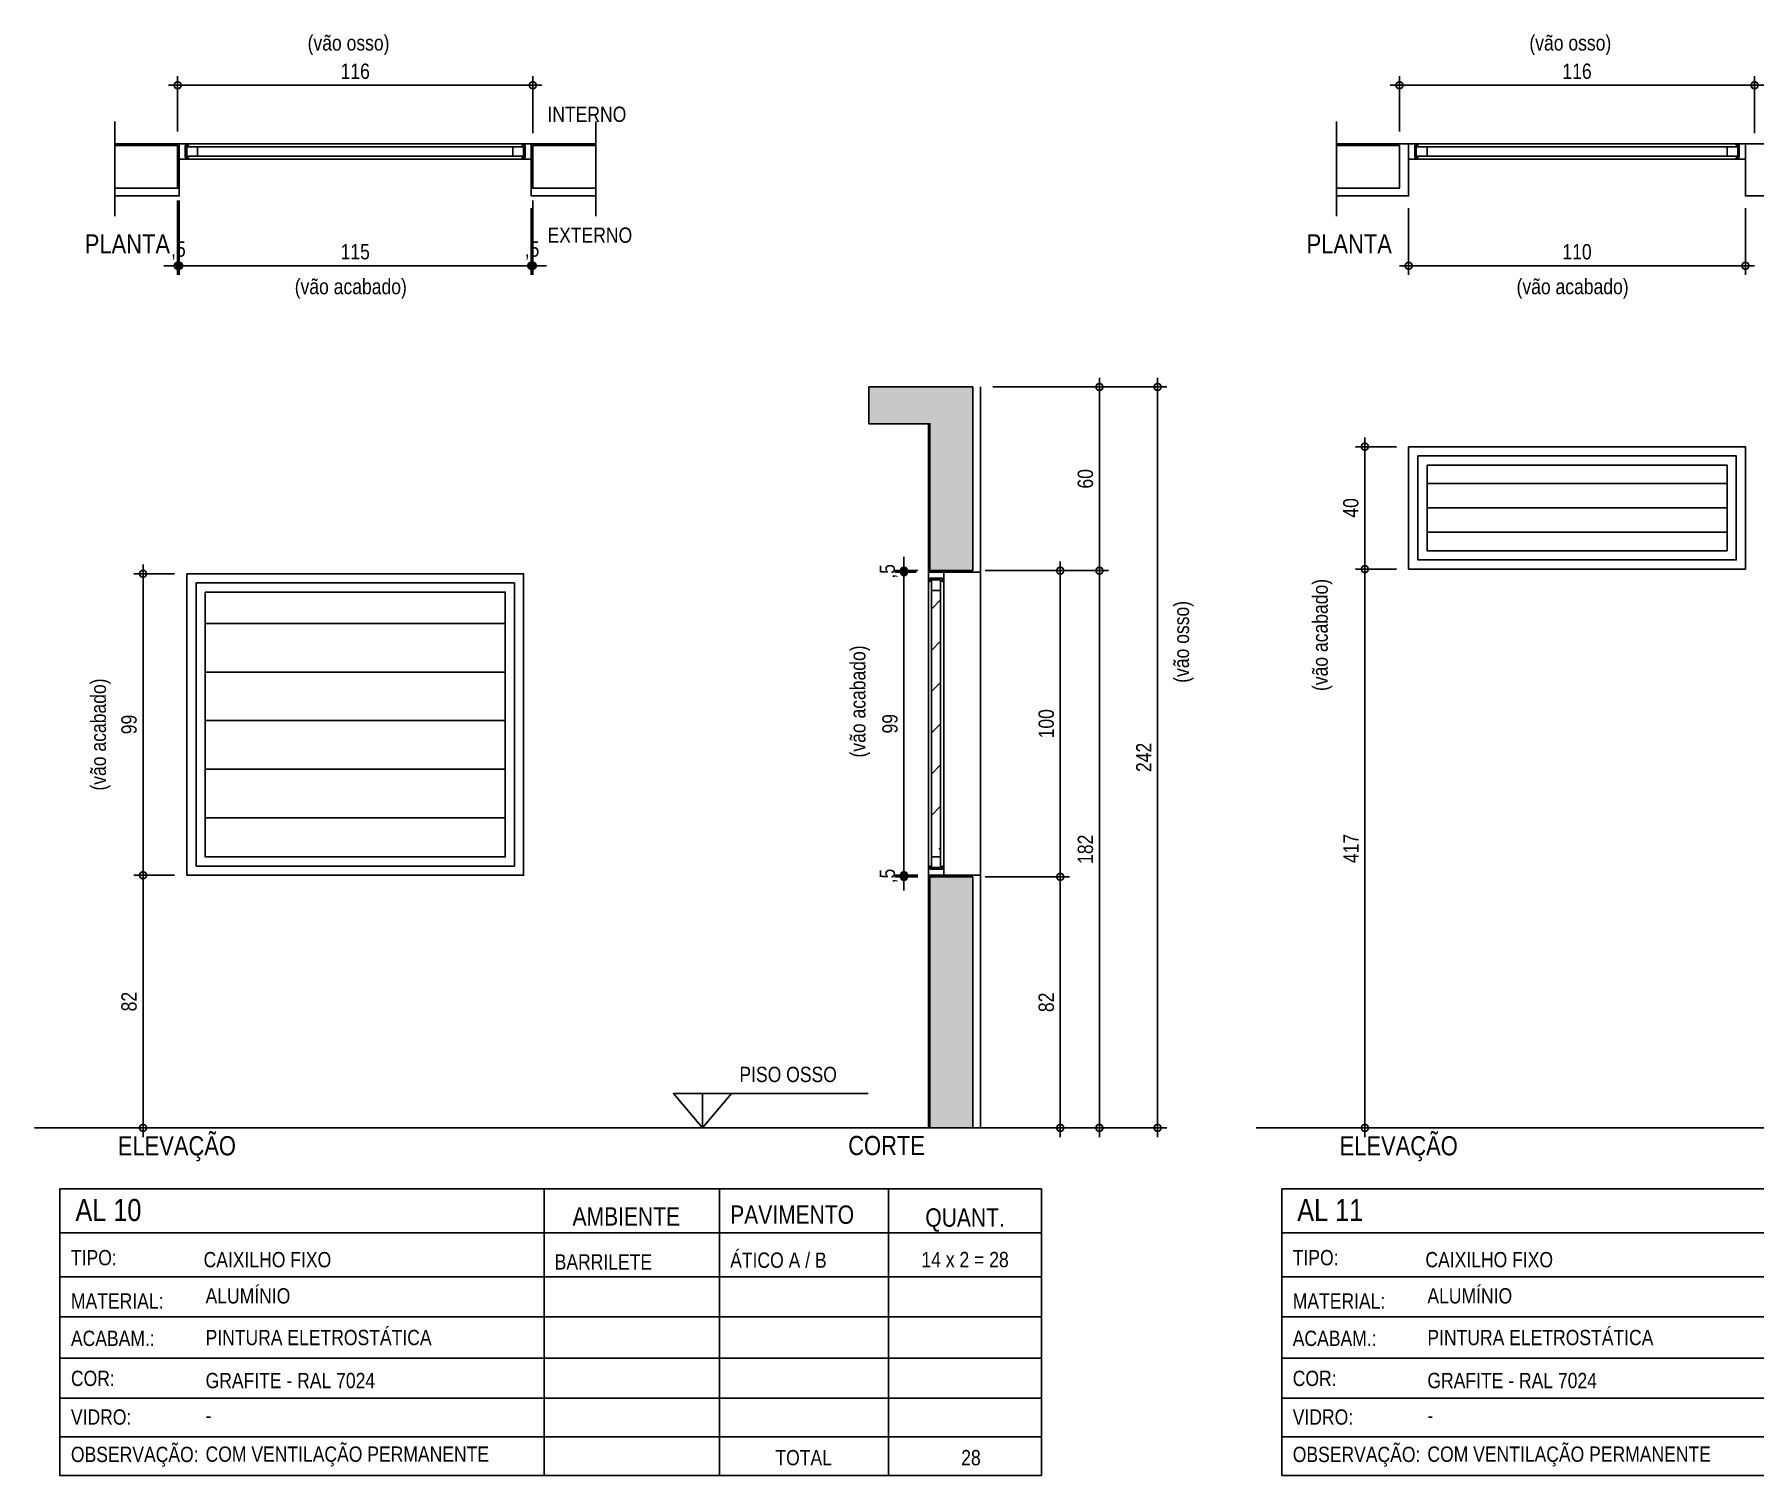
# Model space of a CAD drawing. Header units: metres. Extents: x -0.2 to 51.6, y -20.8 to 5.5.
# Drawn here: x 36.83 to 42.45, y 0.38 to 5.09 of the extents above; entities that cross this region are included whole.
import ezdxf

# ---------------------------------------------------------------- set-up
doc = ezdxf.new("R2010")
doc.units = ezdxf.units.M
for name, color, linetype in [('ARQ-ALV ACAB', 4, 'Continuous'), ('ARQ-ALV OSSO', 5, 'Continuous'), ('ARQ-AUX', 7, 'Continuous'), ('ARQ-AUX2', 2, 'Continuous'), ('ARQ-CAX', 1, 'Continuous'), ('ARQ-CAX @ 1', 1, 'Continuous'), ('ARQ-DIM', 2, 'Continuous'), ('ARQ-ENCH', 1, 'Continuous'), ('ARQ-EST', 2, 'Continuous'), ('ARQ-TXT', 2, 'Continuous'), ('ES-CORTE', 2, 'Continuous')]:
    doc.layers.add(name, color=color, linetype=linetype)
doc.styles.add('Adesa', font='ARIALN.TTF')
doc.dimstyles.new('ADESA 1-0025', dxfattribs={"dimtxt": 0.05, "dimasz": 0.045, "dimexe": 0.03, "dimexo": 0.04, "dimgap": 0.02, "dimtad": 1, "dimtoh": 1, "dimdec": 0, "dimlfac": 100, "dimzin": 4, "dimtxsty": 'Adesa', "dimblk": 'DOTSMALL', "dimcen": 1, "dimdle": 0.03, "dimclrd": 1, "dimclre": 1, "dimclrt": 256, "dimazin": 1, "dimtm": 1e-09, "dimtfac": 1, "dimtdec": 0, "dimtix": 1, "dimtmove": 2, "dimatfit": 0, "dimldrblk": 'DOTSMALL', "dimfxl": 0.8, "dimtvp": 2, "dimtolj": 1, "dimtzin": 0, "dimarcsym": 0})

# ---------------------------------------------------------------- blocks, each defined once
blk = doc.blocks.new('_DotSmall')
at = {"color": 0, "linetype": 'ByBlock', "const_width": 0.5}
blk.add_lwpolyline([(-0.0625, 0, 1), (0.0625, 0, 1)], format="xyb", close=True, dxfattribs=at)
blk = doc.blocks.new('*D170')
at = {"layer": 'ARQ-DIM', "color": 1, "lineweight": -2, "transparency": 16777216}
for p, q in [((37.3018, 4.5188), (37.3018, 4.3006)), ((38.4518, 4.5188), (38.4518, 4.3006)), ((37.2718, 4.3306), (38.4818, 4.3306))]:
    blk.add_line(p, q, dxfattribs=at)
at = {"layer": 'Defpoints', "color": 0, "transparency": 16777216}
for p in [(37.3018, 4.5588), (38.4518, 4.5588), (38.4518, 4.3306)]:
    blk.add_point(p, dxfattribs=at)
at = {"layer": 'ARQ-DIM', "color": 1, "lineweight": -2, "transparency": 16777216, "xscale": 0.045, "yscale": 0.045, "zscale": 0.045, "rotation": 180}
blk.add_blockref('_DotSmall', (37.3018, 4.3306), dxfattribs=at)
at = {"layer": 'ARQ-DIM', "color": 1, "lineweight": -2, "transparency": 16777216, "xscale": 0.045, "yscale": 0.045, "zscale": 0.045}
blk.add_blockref('_DotSmall', (38.4518, 4.3306), dxfattribs=at)
at = {"layer": 'ARQ-DIM', "transparency": 16777216, "insert": (37.8768, 4.3761), "char_height": 0.05, "attachment_point": 5, "style": 'Adesa'}
blk.add_mtext('\\A1;115', dxfattribs=at)
blk = doc.blocks.new('*D168')
at = {"layer": 'ARQ-DIM', "color": 1, "lineweight": -2, "transparency": 16777216}
for p, q in [((37.2868, 3.3247), (37.1537, 3.3247)), ((37.1837, 3.3547), (37.1837, 2.3097)), ((37.2868, 2.3397), (37.1537, 2.3397))]:
    blk.add_line(p, q, dxfattribs=at)
at = {"layer": 'Defpoints', "color": 0, "transparency": 16777216}
for p in [(37.3268, 3.3247), (37.1837, 2.3397), (37.3268, 2.3397)]:
    blk.add_point(p, dxfattribs=at)
at = {"layer": 'ARQ-DIM', "color": 1, "lineweight": -2, "transparency": 16777216, "xscale": 0.045, "yscale": 0.045, "zscale": 0.045}
for p, rotation in [((37.1837, 3.3247), 90), ((37.1837, 2.3397), 270)]:
    blk.add_blockref('_DotSmall', p, dxfattribs=dict(at, rotation=rotation))
at = {"layer": 'ARQ-DIM', "transparency": 16777216, "insert": (37.1382, 2.8322), "char_height": 0.05, "attachment_point": 5, "rotation": 90, "style": 'Adesa'}
blk.add_mtext('\\A1;99', dxfattribs=at)
blk = doc.blocks.new('*D171')
at = {"layer": 'ARQ-DIM', "color": 1, "lineweight": -2, "transparency": 16777216}
for p, q in [((37.2968, 4.7688), (37.2968, 4.9501)), ((38.4568, 4.7638), (38.4568, 4.9501)), ((37.2668, 4.9201), (38.4868, 4.9201))]:
    blk.add_line(p, q, dxfattribs=at)
at = {"layer": 'Defpoints', "color": 0, "transparency": 16777216}
for p in [(38.4568, 4.9201), (37.2968, 4.7288), (38.4568, 4.7238)]:
    blk.add_point(p, dxfattribs=at)
at = {"layer": 'ARQ-DIM', "color": 1, "lineweight": -2, "transparency": 16777216, "xscale": 0.045, "yscale": 0.045, "zscale": 0.045, "rotation": 180}
blk.add_blockref('_DotSmall', (37.2968, 4.9201), dxfattribs=at)
at = {"layer": 'ARQ-DIM', "color": 1, "lineweight": -2, "transparency": 16777216, "xscale": 0.045, "yscale": 0.045, "zscale": 0.045}
blk.add_blockref('_DotSmall', (38.4568, 4.9201), dxfattribs=at)
at = {"layer": 'ARQ-DIM', "transparency": 16777216, "insert": (37.8768, 4.9656), "char_height": 0.05, "attachment_point": 5, "style": 'Adesa'}
blk.add_mtext('\\A1;116', dxfattribs=at)
blk = doc.blocks.new('*D169')
at = {"layer": 'ARQ-DIM', "color": 1, "lineweight": -2, "transparency": 16777216}
for p, q in [((39.959, 3.9347), (40.3376, 3.9347)), ((40.3076, 3.9647), (40.3076, 3.3047)), ((39.934, 3.3347), (40.3376, 3.3347))]:
    blk.add_line(p, q, dxfattribs=at)
at = {"layer": 'Defpoints', "color": 0, "transparency": 16777216}
for p in [(39.919, 3.9347), (39.894, 3.3347), (40.3076, 3.3347)]:
    blk.add_point(p, dxfattribs=at)
at = {"layer": 'ARQ-DIM', "color": 1, "lineweight": -2, "transparency": 16777216, "xscale": 0.045, "yscale": 0.045, "zscale": 0.045}
for p, rotation in [((40.3076, 3.9347), 90), ((40.3076, 3.3347), 270)]:
    blk.add_blockref('_DotSmall', p, dxfattribs=dict(at, rotation=rotation))
at = {"layer": 'ARQ-DIM', "transparency": 16777216, "insert": (40.262, 3.6347), "char_height": 0.05, "attachment_point": 5, "rotation": 90, "style": 'Adesa'}
blk.add_mtext('\\A1;60', dxfattribs=at)
blk = doc.blocks.new('*D165')
at = {"layer": 'ARQ-DIM', "color": 1, "lineweight": -2, "transparency": 16777216}
for p, q in [((39.709, 3.3297), (39.6393, 3.3297)), ((39.6693, 2.3097), (39.6693, 3.3597)), ((39.699, 2.3397), (39.6393, 2.3397))]:
    blk.add_line(p, q, dxfattribs=at)
at = {"layer": 'Defpoints', "color": 0, "transparency": 16777216}
for p in [(39.6693, 3.3297), (39.749, 3.3297), (39.739, 2.3397)]:
    blk.add_point(p, dxfattribs=at)
at = {"layer": 'ARQ-DIM', "color": 1, "lineweight": -2, "transparency": 16777216, "xscale": 0.045, "yscale": 0.045, "zscale": 0.045}
for p, rotation in [((39.6693, 3.3297), 90), ((39.6693, 2.3397), 270)]:
    blk.add_blockref('_DotSmall', p, dxfattribs=dict(at, rotation=rotation))
at = {"layer": 'ARQ-DIM', "transparency": 16777216, "insert": (39.6238, 2.8347), "char_height": 0.05, "attachment_point": 5, "rotation": 90, "style": 'Adesa'}
blk.add_mtext('\\A1;99', dxfattribs=at)
blk = doc.blocks.new('*D166')
at = {"layer": 'ARQ-DIM', "color": 1, "lineweight": -2, "transparency": 16777216}
for p, q in [((39.6693, 3.3347), (39.6693, 3.3797)), ((39.714, 3.3347), (39.6393, 3.3347)), ((39.709, 3.3297), (39.6393, 3.3297)), ((39.6693, 3.3347), (39.6693, 3.3297)), ((39.6693, 3.3297), (39.6693, 3.2847))]:
    blk.add_line(p, q, dxfattribs=at)
at = {"layer": 'Defpoints', "color": 0, "transparency": 16777216}
for p in [(39.6693, 3.3297), (39.749, 3.3297), (39.754, 3.3347)]:
    blk.add_point(p, dxfattribs=at)
at = {"layer": 'ARQ-DIM', "color": 1, "lineweight": -2, "transparency": 16777216, "xscale": 0.045, "yscale": 0.045, "zscale": 0.045}
for p, rotation in [((39.6693, 3.3347), 270), ((39.6693, 3.3297), 90)]:
    blk.add_blockref('_DotSmall', p, dxfattribs=dict(at, rotation=rotation))
at = {"layer": 'ARQ-DIM', "transparency": 16777216, "insert": (39.6193, 3.3322), "char_height": 0.05, "attachment_point": 5, "rotation": 90, "style": 'Adesa'}
blk.add_mtext('\\A1;,5', dxfattribs=at)
blk = doc.blocks.new('*D172')
at = {"layer": 'ARQ-DIM', "color": 1, "lineweight": -2, "transparency": 16777216}
for p, q in [((39.934, 3.3347), (40.2097, 3.3347)), ((40.1797, 3.3647), (40.1797, 2.3047)), ((39.934, 2.3347), (40.2097, 2.3347))]:
    blk.add_line(p, q, dxfattribs=at)
at = {"layer": 'Defpoints', "color": 0, "transparency": 16777216}
for p in [(39.894, 3.3347), (39.894, 2.3347), (40.1797, 2.3347)]:
    blk.add_point(p, dxfattribs=at)
at = {"layer": 'ARQ-DIM', "color": 1, "lineweight": -2, "transparency": 16777216, "xscale": 0.045, "yscale": 0.045, "zscale": 0.045}
for p, rotation in [((40.1797, 3.3347), 90), ((40.1797, 2.3347), 270)]:
    blk.add_blockref('_DotSmall', p, dxfattribs=dict(at, rotation=rotation))
at = {"layer": 'ARQ-DIM', "transparency": 16777216, "insert": (40.1342, 2.8347), "char_height": 0.05, "attachment_point": 5, "rotation": 90, "style": 'Adesa'}
blk.add_mtext('\\A1;100', dxfattribs=at)
blk = doc.blocks.new('*D167')
at = {"layer": 'ARQ-DIM', "color": 1, "lineweight": -2, "transparency": 16777216}
for p, q in [((40.2497, 3.9347), (40.5277, 3.9347)), ((40.4977, 3.9647), (40.4977, 1.4847)), ((40.2497, 1.5147), (40.5277, 1.5147))]:
    blk.add_line(p, q, dxfattribs=at)
at = {"layer": 'Defpoints', "color": 0, "transparency": 16777216}
for p in [(40.2097, 3.9347), (40.2097, 1.5147), (40.4977, 1.5147)]:
    blk.add_point(p, dxfattribs=at)
at = {"layer": 'ARQ-DIM', "color": 1, "lineweight": -2, "transparency": 16777216, "xscale": 0.045, "yscale": 0.045, "zscale": 0.045}
for p, rotation in [((40.4977, 3.9347), 90), ((40.4977, 1.5147), 270)]:
    blk.add_blockref('_DotSmall', p, dxfattribs=dict(at, rotation=rotation))
at = {"layer": 'ARQ-DIM', "transparency": 16777216, "insert": (40.4526, 2.7247), "char_height": 0.05, "attachment_point": 5, "rotation": 90, "style": 'Adesa'}
blk.add_mtext('\\A1;242', dxfattribs=at)
blk = doc.blocks.new('*D173')
at = {"layer": 'ARQ-DIM', "color": 1, "lineweight": -2, "transparency": 16777216}
for p, q in [((40.1797, 2.3647), (40.1797, 1.4847)), ((40.1118, 2.3347), (40.2097, 2.3347)), ((40.1118, 1.5147), (40.2097, 1.5147))]:
    blk.add_line(p, q, dxfattribs=at)
at = {"layer": 'Defpoints', "color": 0, "transparency": 16777216}
for p in [(40.0718, 2.3347), (40.0718, 1.5147), (40.1797, 1.5147)]:
    blk.add_point(p, dxfattribs=at)
at = {"layer": 'ARQ-DIM', "color": 1, "lineweight": -2, "transparency": 16777216, "xscale": 0.045, "yscale": 0.045, "zscale": 0.045}
for p, rotation in [((40.1797, 2.3347), 90), ((40.1797, 1.5147), 270)]:
    blk.add_blockref('_DotSmall', p, dxfattribs=dict(at, rotation=rotation))
at = {"layer": 'ARQ-DIM', "transparency": 16777216, "insert": (40.1342, 1.9247), "char_height": 0.05, "attachment_point": 5, "rotation": 90, "style": 'Adesa'}
blk.add_mtext('\\A1;82', dxfattribs=at)
blk = doc.blocks.new('*D174')
at = {"layer": 'ARQ-DIM', "color": 1, "lineweight": -2, "transparency": 16777216}
for p, q in [((40.2497, 3.3347), (40.3376, 3.3347)), ((40.3076, 3.3647), (40.3076, 1.4847)), ((40.2497, 1.5147), (40.3376, 1.5147))]:
    blk.add_line(p, q, dxfattribs=at)
at = {"layer": 'Defpoints', "color": 0, "transparency": 16777216}
for p in [(40.2097, 3.3347), (40.2097, 1.5147), (40.3076, 1.5147)]:
    blk.add_point(p, dxfattribs=at)
at = {"layer": 'ARQ-DIM', "color": 1, "lineweight": -2, "transparency": 16777216, "xscale": 0.045, "yscale": 0.045, "zscale": 0.045}
for p, rotation in [((40.3076, 3.3347), 90), ((40.3076, 1.5147), 270)]:
    blk.add_blockref('_DotSmall', p, dxfattribs=dict(at, rotation=rotation))
at = {"layer": 'ARQ-DIM', "transparency": 16777216, "insert": (40.262, 2.4247), "char_height": 0.05, "attachment_point": 5, "rotation": 90, "style": 'Adesa'}
blk.add_mtext('\\A1;182', dxfattribs=at)
blk = doc.blocks.new('*D175')
at = {"layer": 'ARQ-DIM', "color": 1, "lineweight": -2, "transparency": 16777216}
for p, q in [((39.6693, 2.3397), (39.6693, 2.3847)), ((39.714, 2.3397), (39.6393, 2.3397)), ((39.714, 2.3347), (39.6393, 2.3347)), ((39.6693, 2.3347), (39.6693, 2.3397)), ((39.6693, 2.3347), (39.6693, 2.2897))]:
    blk.add_line(p, q, dxfattribs=at)
at = {"layer": 'Defpoints', "color": 0, "transparency": 16777216}
for p in [(39.6693, 2.3397), (39.754, 2.3397), (39.754, 2.3347)]:
    blk.add_point(p, dxfattribs=at)
at = {"layer": 'ARQ-DIM', "color": 1, "lineweight": -2, "transparency": 16777216, "xscale": 0.045, "yscale": 0.045, "zscale": 0.045}
for p, rotation in [((39.6693, 2.3397), 270), ((39.6693, 2.3347), 90)]:
    blk.add_blockref('_DotSmall', p, dxfattribs=dict(at, rotation=rotation))
at = {"layer": 'ARQ-DIM', "transparency": 16777216, "insert": (39.6193, 2.3372), "char_height": 0.05, "attachment_point": 5, "rotation": 90, "style": 'Adesa'}
blk.add_mtext('\\A1;,5', dxfattribs=at)
blk = doc.blocks.new('*D176')
at = {"layer": 'ARQ-DIM', "color": 1, "lineweight": -2, "transparency": 16777216}
for p, q in [((37.1837, 2.3697), (37.1837, 1.4847)), ((37.2868, 2.3397), (37.1537, 2.3397)), ((37.2868, 1.5147), (37.1537, 1.5147))]:
    blk.add_line(p, q, dxfattribs=at)
at = {"layer": 'Defpoints', "color": 0, "transparency": 16777216}
for p in [(37.3268, 2.3397), (37.1837, 1.5147), (37.3268, 1.5147)]:
    blk.add_point(p, dxfattribs=at)
at = {"layer": 'ARQ-DIM', "color": 1, "lineweight": -2, "transparency": 16777216, "xscale": 0.045, "yscale": 0.045, "zscale": 0.045}
for p, rotation in [((37.1837, 2.3397), 90), ((37.1837, 1.5147), 270)]:
    blk.add_blockref('_DotSmall', p, dxfattribs=dict(at, rotation=rotation))
at = {"layer": 'ARQ-DIM', "transparency": 16777216, "insert": (37.1382, 1.9272), "char_height": 0.05, "attachment_point": 5, "rotation": 90, "style": 'Adesa'}
blk.add_mtext('\\A1;82', dxfattribs=at)
blk = doc.blocks.new('*U178')
at = {"color": 0, "linetype": 'ByBlock', "ltscale": 0.5}
for points in [[(0.02, -0.045), (0.02, -0.045), (0.02, -0.045), (0.02, -0.045), (0.02, -0.045), (0.02, -0.045), (0.02, -0.045), (0.02, -0.045), (0.02, -0.045), (0.03, -0.045), (0.03, -0.05), (0, -0.05), (0, 0), (0.03, 0), (0.03, -0.005), (0.02, -0.005), (0.02, -0.045)], [(0.9701, -0.045), (0.9701, -0.045), (0.9701, -0.045), (0.9701, -0.045), (0.9701, -0.045), (0.9701, -0.045), (0.9701, -0.045), (0.9701, -0.045), (0.9701, -0.045), (0.9601, -0.045), (0.9601, -0.05), (0.9901, -0.05), (0.9901, 0), (0.9601, 0), (0.9601, -0.005), (0.9701, -0.005), (0.9701, -0.045)], [(0.025, -0.01), (0.06, -0.01), (0.06, -0.04), (0.025, -0.04)], [(0.9651, -0.01), (0.9301, -0.01), (0.9301, -0.04), (0.9651, -0.04)]]:
    blk.add_lwpolyline(points, close=True, dxfattribs=at)
at = {"color": 8, "linetype": 'ByBlock', "ltscale": 0.5}
for points in [[(0.9601, 0), (0.03, 0)], [(0.9601, -0.05), (0.03, -0.05)]]:
    blk.add_lwpolyline(points, dxfattribs=at)
at = {"color": 7, "linetype": 'ByBlock', "ltscale": 0.5}
blk.add_lwpolyline([(0.9301, -0.01), (0.9301, -0.04), (0.06, -0.04), (0.06, -0.01)], close=True, dxfattribs=at)
blk = doc.blocks.new('*U581')
at = {"color": 0, "linetype": 'ByBlock', "ltscale": 0.5}
for points in [[(0.02, -0.045), (0.02, -0.045), (0.02, -0.045), (0.02, -0.045), (0.02, -0.045), (0.02, -0.045), (0.02, -0.045), (0.02, -0.045), (0.02, -0.045), (0.03, -0.045), (0.03, -0.05), (0, -0.05), (0, 0), (0.03, 0), (0.03, -0.005), (0.02, -0.005), (0.02, -0.045)], [(1.13, -0.045), (1.13, -0.045), (1.13, -0.045), (1.13, -0.045), (1.13, -0.045), (1.13, -0.045), (1.13, -0.045), (1.13, -0.045), (1.13, -0.045), (1.12, -0.045), (1.12, -0.05), (1.15, -0.05), (1.15, 0), (1.12, 0), (1.12, -0.005), (1.13, -0.005), (1.13, -0.045)], [(0.025, -0.01), (0.06, -0.01), (0.06, -0.04), (0.025, -0.04)], [(1.125, -0.01), (1.09, -0.01), (1.09, -0.04), (1.125, -0.04)]]:
    blk.add_lwpolyline(points, close=True, dxfattribs=at)
at = {"color": 8, "linetype": 'ByBlock', "ltscale": 0.5}
for points in [[(1.12, 0), (0.03, 0)], [(1.12, -0.05), (0.03, -0.05)]]:
    blk.add_lwpolyline(points, dxfattribs=at)
at = {"color": 7, "linetype": 'ByBlock', "ltscale": 0.5}
blk.add_lwpolyline([(1.09, -0.01), (1.09, -0.04), (0.06, -0.04), (0.06, -0.01)], close=True, dxfattribs=at)
blk = doc.blocks.new('*D186')
at = {"layer": 'ARQ-DIM', "color": 1, "lineweight": -2, "transparency": 16777216}
for p, q in [((41.3177, 4.5188), (41.3177, 4.3006)), ((42.4177, 4.5188), (42.4177, 4.3006)), ((41.2877, 4.3306), (42.4477, 4.3306))]:
    blk.add_line(p, q, dxfattribs=at)
at = {"layer": 'Defpoints', "color": 0, "transparency": 16777216}
for p in [(41.3177, 4.5588), (42.4177, 4.5588), (42.4177, 4.3306)]:
    blk.add_point(p, dxfattribs=at)
at = {"layer": 'ARQ-DIM', "color": 1, "lineweight": -2, "transparency": 16777216, "xscale": 0.045, "yscale": 0.045, "zscale": 0.045, "rotation": 180}
blk.add_blockref('_DotSmall', (41.3177, 4.3306), dxfattribs=at)
at = {"layer": 'ARQ-DIM', "color": 1, "lineweight": -2, "transparency": 16777216, "xscale": 0.045, "yscale": 0.045, "zscale": 0.045}
blk.add_blockref('_DotSmall', (42.4177, 4.3306), dxfattribs=at)
at = {"layer": 'ARQ-DIM', "transparency": 16777216, "insert": (41.8677, 4.3761), "char_height": 0.05, "attachment_point": 5, "style": 'Adesa'}
blk.add_mtext('\\A1;110', dxfattribs=at)
blk = doc.blocks.new('*D180')
at = {"layer": 'ARQ-DIM', "color": 1, "lineweight": -2, "transparency": 16777216}
for p, q in [((41.1746, 3.7697), (41.1746, 3.3097)), ((41.2777, 3.7397), (41.1446, 3.7397)), ((41.2777, 3.3397), (41.1446, 3.3397))]:
    blk.add_line(p, q, dxfattribs=at)
at = {"layer": 'Defpoints', "color": 0, "transparency": 16777216}
for p in [(41.3177, 3.7397), (41.1746, 3.3397), (41.3177, 3.3397)]:
    blk.add_point(p, dxfattribs=at)
at = {"layer": 'ARQ-DIM', "color": 1, "lineweight": -2, "transparency": 16777216, "xscale": 0.045, "yscale": 0.045, "zscale": 0.045}
for p, rotation in [((41.1746, 3.7397), 90), ((41.1746, 3.3397), 270)]:
    blk.add_blockref('_DotSmall', p, dxfattribs=dict(at, rotation=rotation))
at = {"layer": 'ARQ-DIM', "transparency": 16777216, "insert": (41.1291, 3.5397), "char_height": 0.05, "attachment_point": 5, "rotation": 90, "style": 'Adesa'}
blk.add_mtext('\\A1;40', dxfattribs=at)
blk = doc.blocks.new('*D187')
at = {"layer": 'ARQ-DIM', "color": 1, "lineweight": -2, "transparency": 16777216}
for p, q in [((41.2877, 4.7688), (41.2877, 4.9501)), ((42.4477, 4.7638), (42.4477, 4.9501)), ((41.2577, 4.9201), (42.4777, 4.9201))]:
    blk.add_line(p, q, dxfattribs=at)
at = {"layer": 'Defpoints', "color": 0, "transparency": 16777216}
for p in [(42.4477, 4.9201), (41.2877, 4.7288), (42.4477, 4.7238)]:
    blk.add_point(p, dxfattribs=at)
at = {"layer": 'ARQ-DIM', "color": 1, "lineweight": -2, "transparency": 16777216, "xscale": 0.045, "yscale": 0.045, "zscale": 0.045, "rotation": 180}
blk.add_blockref('_DotSmall', (41.2877, 4.9201), dxfattribs=at)
at = {"layer": 'ARQ-DIM', "color": 1, "lineweight": -2, "transparency": 16777216, "xscale": 0.045, "yscale": 0.045, "zscale": 0.045}
blk.add_blockref('_DotSmall', (42.4477, 4.9201), dxfattribs=at)
at = {"layer": 'ARQ-DIM', "transparency": 16777216, "insert": (41.8677, 4.9656), "char_height": 0.05, "attachment_point": 5, "style": 'Adesa'}
blk.add_mtext('\\A1;116', dxfattribs=at)
blk = doc.blocks.new('*D191')
at = {"layer": 'ARQ-DIM', "color": 1, "lineweight": -2, "transparency": 16777216}
for p, q in [((41.2777, 3.3397), (41.1446, 3.3397)), ((41.1746, 3.3697), (41.1746, 1.4847)), ((41.2777, 1.5147), (41.1446, 1.5147))]:
    blk.add_line(p, q, dxfattribs=at)
at = {"layer": 'Defpoints', "color": 0, "transparency": 16777216}
for p in [(41.3177, 3.3397), (41.1746, 1.5147), (41.3177, 1.5147)]:
    blk.add_point(p, dxfattribs=at)
at = {"layer": 'ARQ-DIM', "color": 1, "lineweight": -2, "transparency": 16777216, "xscale": 0.045, "yscale": 0.045, "zscale": 0.045}
for p, rotation in [((41.1746, 3.3397), 90), ((41.1746, 1.5147), 270)]:
    blk.add_blockref('_DotSmall', p, dxfattribs=dict(at, rotation=rotation))
at = {"layer": 'ARQ-DIM', "transparency": 16777216, "insert": (41.1295, 2.4272), "char_height": 0.05, "attachment_point": 5, "rotation": 90, "style": 'Adesa'}
blk.add_mtext('\\A1;417', dxfattribs=at)
blk = doc.blocks.new('*U179')
at = {"color": 0, "linetype": 'ByBlock', "ltscale": 0.5}
for points in [[(0.02, -0.045), (0.02, -0.045), (0.02, -0.045), (0.02, -0.045), (0.02, -0.045), (0.02, -0.045), (0.02, -0.045), (0.02, -0.045), (0.02, -0.045), (0.03, -0.045), (0.03, -0.05), (0, -0.05), (0, 0), (0.03, 0), (0.03, -0.005), (0.02, -0.005), (0.02, -0.045)], [(1.08, -0.045), (1.08, -0.045), (1.08, -0.045), (1.08, -0.045), (1.08, -0.045), (1.08, -0.045), (1.08, -0.045), (1.08, -0.045), (1.08, -0.045), (1.07, -0.045), (1.07, -0.05), (1.1, -0.05), (1.1, 0), (1.07, 0), (1.07, -0.005), (1.08, -0.005), (1.08, -0.045)], [(0.025, -0.01), (0.06, -0.01), (0.06, -0.04), (0.025, -0.04)], [(1.075, -0.01), (1.04, -0.01), (1.04, -0.04), (1.075, -0.04)]]:
    blk.add_lwpolyline(points, close=True, dxfattribs=at)
at = {"color": 8, "linetype": 'ByBlock', "ltscale": 0.5}
for points in [[(1.07, 0), (0.03, 0)], [(1.07, -0.05), (0.03, -0.05)]]:
    blk.add_lwpolyline(points, dxfattribs=at)
at = {"color": 7, "linetype": 'ByBlock', "ltscale": 0.5}
blk.add_lwpolyline([(1.04, -0.01), (1.04, -0.04), (0.06, -0.04), (0.06, -0.01)], close=True, dxfattribs=at)
blk = doc.blocks.new('*D582')
at = {"layer": 'ARQ-DIM', "color": 1, "lineweight": -2, "transparency": 16777216}
for p, q in [((38.4518, 4.5188), (38.4518, 4.3006)), ((38.4568, 4.5438), (38.4568, 4.3006)), ((38.4518, 4.3306), (38.4068, 4.3306)), ((38.4568, 4.3306), (38.4518, 4.3306)), ((38.4568, 4.3306), (38.5018, 4.3306))]:
    blk.add_line(p, q, dxfattribs=at)
at = {"layer": 'Defpoints', "color": 0, "transparency": 16777216}
for p in [(38.4518, 4.5588), (38.4568, 4.5838), (38.4518, 4.3306)]:
    blk.add_point(p, dxfattribs=at)
at = {"layer": 'ARQ-DIM', "color": 1, "lineweight": -2, "transparency": 16777216, "xscale": 0.045, "yscale": 0.045, "zscale": 0.045}
blk.add_blockref('_DotSmall', (38.4518, 4.3306), dxfattribs=at)
at = {"layer": 'ARQ-DIM', "color": 1, "lineweight": -2, "transparency": 16777216, "xscale": 0.045, "yscale": 0.045, "zscale": 0.045, "rotation": 180}
blk.add_blockref('_DotSmall', (38.4568, 4.3306), dxfattribs=at)
at = {"layer": 'ARQ-DIM', "transparency": 16777216, "insert": (38.4543, 4.3805), "char_height": 0.05, "attachment_point": 5, "style": 'Adesa'}
blk.add_mtext('\\A1;,5', dxfattribs=at)
blk = doc.blocks.new('*D583')
at = {"layer": 'ARQ-DIM', "color": 1, "lineweight": -2, "transparency": 16777216}
for p, q in [((37.2968, 4.5438), (37.2968, 4.3006)), ((37.3018, 4.5438), (37.3018, 4.3006)), ((37.2968, 4.3306), (37.2518, 4.3306)), ((37.2968, 4.3306), (37.3018, 4.3306)), ((37.3018, 4.3306), (37.3468, 4.3306))]:
    blk.add_line(p, q, dxfattribs=at)
at = {"layer": 'Defpoints', "color": 0, "transparency": 16777216}
for p in [(37.2968, 4.5838), (37.3018, 4.5838), (37.3018, 4.3306)]:
    blk.add_point(p, dxfattribs=at)
at = {"layer": 'ARQ-DIM', "color": 1, "lineweight": -2, "transparency": 16777216, "xscale": 0.045, "yscale": 0.045, "zscale": 0.045}
blk.add_blockref('_DotSmall', (37.2968, 4.3306), dxfattribs=at)
at = {"layer": 'ARQ-DIM', "color": 1, "lineweight": -2, "transparency": 16777216, "xscale": 0.045, "yscale": 0.045, "zscale": 0.045, "rotation": 180}
blk.add_blockref('_DotSmall', (37.3018, 4.3306), dxfattribs=at)
at = {"layer": 'ARQ-DIM', "transparency": 16777216, "insert": (37.2993, 4.3805), "char_height": 0.05, "attachment_point": 5, "style": 'Adesa'}
blk.add_mtext('\\A1;,5', dxfattribs=at)
blk = doc.blocks.new('ALUMINIO')
h = blk.add_hatch(color=8)
h.dxf.hatch_style = 1
h.paths.add_polyline_path([(39.894, 3.9347), (39.554, 3.9347), (39.554, 3.8147), (39.754, 3.8147), (39.754, 3.3347), (39.894, 3.3347)])
at = {"layer": 'ARQ-AUX'}
h = blk.add_hatch(dxfattribs=at)
h.set_pattern_fill('LINE', color=256, scale=0.025)
h.set_pattern_definition([(0, (42.35765, 3.53972), (0, 0.079375), [])])
h.paths.add_polyline_path([(41.3777, 3.6797), (42.3577, 3.6797), (42.3577, 3.3997), (41.3777, 3.3997)])
h = blk.add_hatch(dxfattribs=at)
h.set_pattern_fill('ANSI31', color=256, scale=0.03)
h.set_pattern_definition([(45, (0, -0.18), (-0.06735192, 0.06735192), [])])
h.paths.add_polyline_path([(39.789, 3.3347), (39.759, 3.3347), (39.759, 2.4247), (39.789, 2.4247)])
h = blk.add_hatch(dxfattribs=at)
h.set_pattern_fill('LINE', color=256, scale=0.05)
h.set_pattern_definition([(0, (38.36677, 3.47967), (0, 0.15875), [])])
h.paths.add_polyline_path([(37.3868, 3.2647), (38.3668, 3.2647), (38.3668, 2.3997), (37.3868, 2.3997)])
at = {"layer": 'ARQ-EST'}
h = blk.add_hatch(color=8, dxfattribs=at)
h.dxf.hatch_style = 1
h.paths.add_polyline_path([(39.894, 1.5147), (39.754, 1.5147), (39.754, 2.3347), (39.894, 2.3347)])
at = {"color": 8}
blk.add_line((39.554, 3.9347), (39.554, 3.8147), dxfattribs=at)
at = {"layer": 'ARQ-ALV ACAB', "color": 4}
for p, q in [((39.749, 2.3397), (39.749, 1.5147)), ((39.919, 1.5147), (39.919, 2.3397))]:
    blk.add_line(p, q, dxfattribs=at)
at = {"layer": 'ARQ-ALV ACAB', "ltscale": 0.05}
for points in [[(37.0921, 4.5588), (37.3018, 4.5588), (37.3018, 4.7288), (37.0911, 4.7288)], [(38.6614, 4.5588), (38.4518, 4.5588), (38.4518, 4.7288), (38.6614, 4.7288)], [(41.083, 4.5588), (41.3177, 4.5588), (41.3177, 4.7288), (41.082, 4.7288)], [(42.6523, 4.5588), (42.4177, 4.5588), (42.4177, 4.7288), (42.6523, 4.7288)]]:
    blk.add_lwpolyline(points, dxfattribs=at)
at = {"layer": 'ARQ-ALV ACAB'}
blk.add_lwpolyline([(39.919, 3.9347), (39.919, 3.3297), (39.749, 3.3297), (39.749, 3.8147)], dxfattribs=at)
at = {"layer": 'ARQ-ALV ACAB', "color": 4}
blk.add_lwpolyline([(39.919, 2.3397), (39.749, 2.3397)], dxfattribs=at)
at = {"layer": 'ARQ-ALV OSSO', "ltscale": 0.05}
for points in [[(37.0921, 4.5838), (37.2968, 4.5838), (37.2968, 4.7238), (37.0921, 4.7238)], [(38.6614, 4.5838), (38.4568, 4.5838), (38.4568, 4.7238), (38.6614, 4.7238)], [(41.083, 4.5838), (41.2877, 4.5838), (41.2877, 4.7238), (41.083, 4.7238)]]:
    blk.add_lwpolyline(points, dxfattribs=at)
at = {"layer": 'ARQ-AUX'}
blk.add_lwpolyline([(39.919, 3.3297), (39.919, 1.5447)], dxfattribs=at)
at = {"layer": 'ARQ-AUX2'}
blk.add_lwpolyline([(39.554, 3.8147), (39.754, 3.8147), (39.754, 3.3347), (39.894, 3.3347), (39.894, 3.9347), (39.554, 3.9347)], dxfattribs=at)
at = {"layer": 'ARQ-CAX'}
for points in [[(41.3177, 3.7397), (42.4177, 3.7397), (42.4177, 3.3397), (41.3177, 3.3397)], [(41.3477, 3.7097), (42.3877, 3.7097), (42.3877, 3.3697), (41.3477, 3.3697)], [(41.3777, 3.6797), (42.3577, 3.6797), (42.3577, 3.3997), (41.3777, 3.3997)], [(37.3268, 3.3247), (38.4268, 3.3247), (38.4268, 2.3397), (37.3268, 2.3397)], [(37.3568, 3.2947), (38.3968, 3.2947), (38.3968, 2.3697), (37.3568, 2.3697)], [(37.3868, 3.2647), (38.3668, 3.2647), (38.3668, 2.3997), (37.3868, 2.3997)]]:
    blk.add_lwpolyline(points, close=True, dxfattribs=at)
at = {"layer": 'ARQ-DIM'}
blk.add_lwpolyline([(39.5522, 1.6272), (38.916, 1.6272), (39.0109, 1.5147), (39.1059, 1.6272), (38.916, 1.6272), (39.0109, 1.5147), (39.0109, 1.6272)], dxfattribs=at)
at = {"layer": 'ARQ-ENCH', "ltscale": 0.01}
for p, q in [((37.0911, 4.4923), (37.0911, 4.8013)), ((38.6625, 4.4923), (38.6625, 4.8013)), ((41.082, 4.4923), (41.082, 4.8013)), ((40.1184, 1.3159), (36.9123, 1.3159)), ((36.9123, 0.379), (36.9123, 1.3159)), ((38.4937, 0.379), (38.4937, 1.3159)), ((38.4937, 0.379), (38.4937, 1.3159)), ((39.0668, 1.3159), (39.0668, 0.379)), ((39.6192, 1.3159), (39.6192, 0.379)), ((40.1184, 0.379), (40.1184, 1.3159)), ((44.1093, 1.3159), (40.9032, 1.3159)), ((40.9032, 0.379), (40.9032, 1.3159)), ((40.1184, 1.172), (36.9123, 1.172)), ((44.1093, 1.172), (40.9032, 1.172)), ((40.1184, 1.0282), (36.9123, 1.0282)), ((44.1093, 1.0282), (40.9032, 1.0282)), ((40.1184, 0.8975), (36.9123, 0.8975)), ((44.1093, 0.8975), (40.9032, 0.8975)), ((40.1184, 0.7624), (36.9123, 0.7624)), ((44.1093, 0.7624), (40.9032, 0.7624)), ((40.1184, 0.6317), (36.9123, 0.6317)), ((44.1093, 0.6317), (40.9032, 0.6317)), ((40.1184, 0.5053), (36.9123, 0.5053)), ((44.1093, 0.5053), (40.9032, 0.5053)), ((40.1184, 0.379), (36.9123, 0.379)), ((44.1093, 0.379), (40.9032, 0.379))]:
    blk.add_line(p, q, dxfattribs=at)
at = {"layer": 'ES-CORTE'}
for p, q in [((39.894, 2.3347), (39.754, 2.3347)), ((39.754, 2.3347), (39.754, 1.5147)), ((39.894, 1.5147), (39.894, 2.3347)), ((36.8289, 1.5147), (40.4491, 1.5147)), ((40.8198, 1.5147), (44.44, 1.5147))]:
    blk.add_line(p, q, dxfattribs=at)
at = {"layer": 'ARQ-CAX @ 1', "xscale": -1}
for name, p in [('*U581', (38.4518, 4.7288)), ('*U179', (42.4177, 4.7288))]:
    blk.add_blockref(name, p, dxfattribs=at)
at = {"layer": 'ARQ-CAX @ 1', "xscale": -1, "rotation": 270}
blk.add_blockref('*U178', (39.799, 2.3397), dxfattribs=at)
at = {"layer": 'ARQ-TXT', "attachment_point": 1, "style": 'Adesa'}
for s, insert, char_height, width in [('(vão osso)', (37.7213, 5.0836), 0.05, 0.551174), ('(vão osso)', (41.7121, 5.0836), 0.05, 0.551174), ('PLANTA', (36.9935, 4.4332), 0.0625, 0.551174), ('PLANTA', (40.9844, 4.4332), 0.0625, 0.551174), ('(vão acabado)', (37.6792, 4.2877), 0.05, 0.551174), ('(vão acabado)', (41.6701, 4.2877), 0.05, 0.551174), ('PISO OSSO', (39.1317, 1.7143), 0.05, 0.88), ('ELEVAÇÃO', (37.1013, 1.4875), 0.0625, 0.551174), ('CORTE', (39.4871, 1.4883), 0.0625, 0.551174), ('ELEVAÇÃO', (41.0922, 1.4875), 0.0625, 0.551174)]:
    blk.add_mtext(s, dxfattribs=dict(at, insert=insert, char_height=char_height, width=width))
at = {"layer": 'ARQ-TXT', "ltscale": 0.01, "style": 'Adesa'}
for s, insert, char_height, width, attachment_point in [('INTERNO', (38.5047, 4.8504), 0.05, 0.686828, 1), ('EXTERNO', (38.5047, 4.4555), 0.05, 0.686828, 1), ('AL 10', (36.9629, 1.2823), 0.072, 0.605305, 1), ('AMBIENTE', (38.7623, 1.2556), 0.06, 0.467927, 2), ('PAVIMENTO', (39.1015, 1.2309), 0.06, 0.336611, 4), ('QUANT.', (39.8688, 1.2519), 0.06, 0.49922, 2), ('AL 11', (40.9538, 1.2823), 0.072, 0.605305, 1), ('TIPO:', (36.9482, 1.1159), 0.05, 0.166457, 1), ('CAIXILHO FIXO', (37.3815, 1.1093), 0.05, 1.240808, 1), ('BARRILETE', (38.5283, 1.077), 0.05, 0.467927, 4), ('ÁTICO A / B', (39.1015, 1.0823), 0.05, 0.55993, 4), ('14 x 2 = 28', (39.8688, 1.0843), 0.05, 0.49922, 5), ('TIPO:', (40.9391, 1.1159), 0.05, 0.166457, 1), ('CAIXILHO FIXO', (41.3724, 1.1093), 0.05, 1.240808, 1), ('MATERIAL:', (36.9482, 0.9743), 0.05, 0.336303, 1), ('ALUMÍNIO', (37.388, 0.9911), 0.05, 1.067594, 1), ('MATERIAL:', (40.9391, 0.9743), 0.05, 0.336303, 1), ('ALUMÍNIO', (41.3789, 0.9911), 0.05, 1.067594, 1), ('ACABAM.:', (36.9482, 0.8523), 0.05, 0.336303, 1), ('PINTURA ELETROSTÁTICA', (37.388, 0.855), 0.05, 1.067594, 1), ('ACABAM.:', (40.9391, 0.8523), 0.05, 0.336303, 1), ('PINTURA ELETROSTÁTICA', (41.3789, 0.855), 0.05, 1.067594, 1), ('COR:', (36.9482, 0.7216), 0.05, 0.336303, 1), ('GRAFITE - RAL 7024', (37.388, 0.7145), 0.05, 1.067594, 1), ('COR:', (40.9391, 0.7216), 0.05, 0.336303, 1), ('GRAFITE - RAL 7024', (41.3789, 0.7145), 0.05, 1.067594, 1), ('VIDRO:', (36.9482, 0.5953), 0.05, 0.336303, 1), ('-', (37.388, 0.6004), 0.05, 1.067594, 1), ('VIDRO:', (40.9391, 0.5953), 0.05, 0.336303, 1), ('-', (41.3789, 0.6004), 0.05, 1.067594, 1), ('OBSERVAÇÃO:', (36.9482, 0.4733), 0.05, 0.336303, 1), ('COM VENTILAÇÃO PERMANENTE', (37.388, 0.4741), 0.05, 1.067594, 1), ('TOTAL', (39.3415, 0.4626), 0.05, 0.410919, 2), ('28', (39.888, 0.4626), 0.05, 0.39922, 2), ('OBSERVAÇÃO:', (40.9391, 0.4733), 0.05, 0.336303, 1), ('COM VENTILAÇÃO PERMANENTE', (41.3789, 0.4741), 0.05, 1.067594, 1)]:
    blk.add_mtext(s, dxfattribs=dict(at, insert=insert, char_height=char_height, width=width, attachment_point=attachment_point))
at = {"layer": 'ARQ-TXT', "ltscale": 0.01, "char_height": 0.05, "width": 0.88, "attachment_point": 1, "rotation": 90, "style": 'Adesa'}
for s, insert in [('{\\fArial Narrow|b0|i0|c0|p34;(vão acabado)}', (41.0035, 2.9416)), ('{\\fArial Narrow|b0|i0|c0|p34;(vão osso)}', (40.5503, 2.9684)), ('{\\fArial Narrow|b0|i0|c0|p34;(vão acabado)}', (39.4933, 2.7244)), ('{\\fArial Narrow|b0|i0|c0|p34;(vão acabado)}', (37.0126, 2.6164))]:
    blk.add_mtext(s, dxfattribs=dict(at, insert=insert))
at = {"layer": 'ARQ-DIM'}
for base, p1, p2, picture, middle in [((38.4568, 4.9201), (37.2968, 4.7288), (38.4568, 4.7238), '*D171', (37.8768, 4.9656)), ((42.4477, 4.9201), (41.2877, 4.7288), (42.4477, 4.7238), '*D187', (41.8677, 4.9656)), ((38.4518, 4.3306), (37.3018, 4.5588), (38.4518, 4.5588), '*D170', (37.8768, 4.3761)), ((42.4177, 4.3306), (41.3177, 4.5588), (42.4177, 4.5588), '*D186', (41.8677, 4.3761))]:
    dim = blk.add_linear_dim(base=base, p1=p1, p2=p2, dimstyle='ADESA 1-0025', dxfattribs=at)
    dim.commit()
    dim.dimension.update_dxf_attribs({"geometry": picture, "text_midpoint": middle})
for base, p1, p2, picture, middle in [((37.3018, 4.3306), (37.2968, 4.5838), (37.3018, 4.5838), '*D583', (37.2993, 4.3805)), ((38.4518, 4.3306), (38.4568, 4.5838), (38.4518, 4.5588), '*D582', (38.4543, 4.3805))]:
    dim = blk.add_linear_dim(base=base, p1=p1, p2=p2, dimstyle='ADESA 1-0025', override={"dimdec": 1}, dxfattribs=at)
    dim.commit()
    dim.dimension.update_dxf_attribs({"geometry": picture, "text_midpoint": middle})
for base, p1, p2, picture, middle in [((40.3076, 3.3347), (39.919, 3.9347), (39.894, 3.3347), '*D169', (40.262, 3.6347)), ((40.4977, 1.5147), (40.2097, 3.9347), (40.2097, 1.5147), '*D167', (40.4526, 2.7247)), ((41.1746, 3.3397), (41.3177, 3.7397), (41.3177, 3.3397), '*D180', (41.1291, 3.5397)), ((37.18374, 2.33967), (37.32677, 3.32472), (37.32677, 2.33967), '*D168', (37.13821, 2.8322)), ((39.6693, 3.3297), (39.739, 2.3397), (39.749, 3.3297), '*D165', (39.6238, 2.8347)), ((40.1797, 2.3347), (39.894, 3.3347), (39.894, 2.3347), '*D172', (40.1342, 2.8347)), ((40.3076, 1.5147), (40.2097, 3.3347), (40.2097, 1.5147), '*D174', (40.262, 2.4247)), ((37.18374, 1.51472), (37.32677, 2.33967), (37.32677, 1.51472), '*D176', (37.13821, 1.9272)), ((40.1797, 1.5147), (40.0718, 2.3347), (40.0718, 1.5147), '*D173', (40.1342, 1.9247))]:
    dim = blk.add_linear_dim(base=base, p1=p1, p2=p2, angle=90, dimstyle='ADESA 1-0025', dxfattribs=at)
    dim.commit()
    dim.dimension.update_dxf_attribs({"geometry": picture, "text_midpoint": middle})
for base, p1, p2, picture, middle in [((39.6693, 3.3297), (39.754, 3.3347), (39.749, 3.3297), '*D166', (39.6193, 3.3322)), ((39.6693, 2.3397), (39.754, 2.3347), (39.754, 2.3397), '*D175', (39.6193, 2.3372))]:
    dim = blk.add_linear_dim(base=base, p1=p1, p2=p2, angle=90, dimstyle='ADESA 1-0025', override={"dimdec": 1}, dxfattribs=at)
    dim.commit()
    dim.dimension.update_dxf_attribs({"geometry": picture, "text_midpoint": middle})
dim = blk.add_linear_dim(base=(41.1746, 1.5147), p1=(41.3177, 3.3397), p2=(41.3177, 1.5147), angle=90, text='417', dimstyle='ADESA 1-0025', dxfattribs=at)
dim.commit()
dim.dimension.update_dxf_attribs({"geometry": '*D191', "text_midpoint": (41.1295, 2.4272)})

msp = doc.modelspace()

# ---------------------------------------------------------------- block references
msp.add_blockref('ALUMINIO', (0, 0))

doc.saveas('drawing.dxf')
